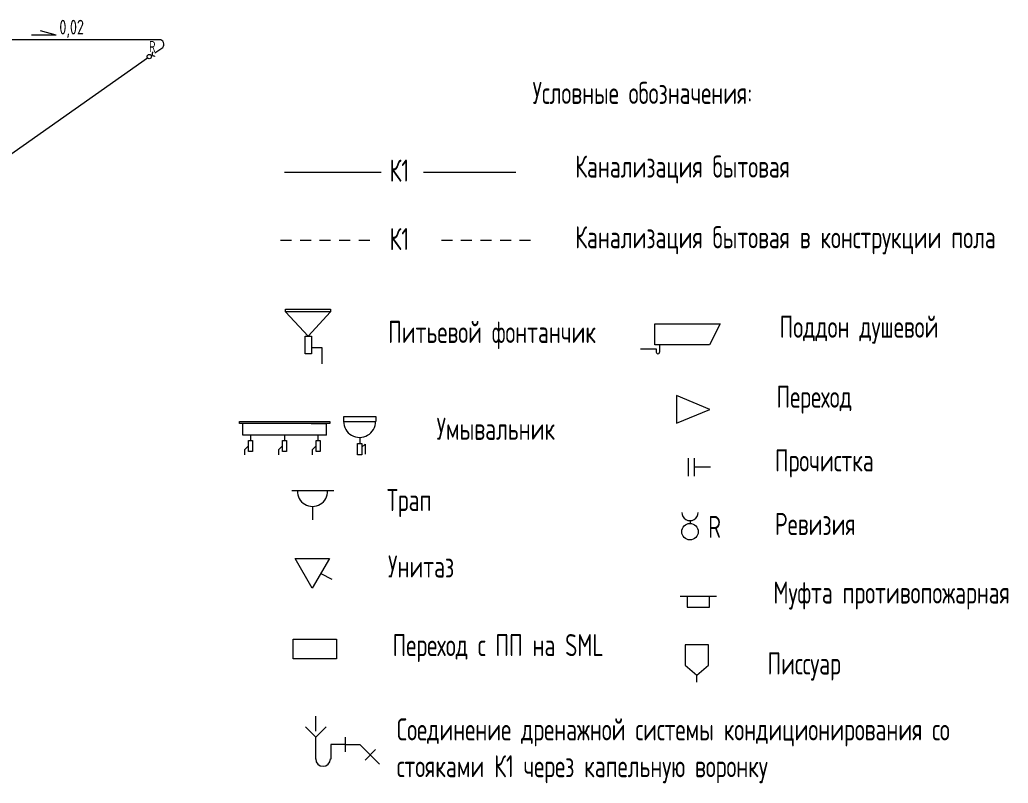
# Model space of a CAD drawing. Header units: millimetres. Extents: x -8689834 to 9419935, y -370377 to 166066.
# Drawn here: x -22644 to -9202, y -315699 to -305319 of the extents above; entities that cross this region are included whole.
import ezdxf

# ---------------------------------------------------------------- set-up
doc = ezdxf.new("R2010")
doc.units = ezdxf.units.MM
doc.header["$MEASUREMENT"] = 0
doc.layers.get('0').update_dxf_attribs({"color": 250, "lineweight": 9})
for name, color, linetype, lineweight in [('_ВК-Text К1', 7, 'Continuous', 30), ('_Санпр', 7, 'Continuous', 30), ('_Сантехника', 7, 'Continuous', 30), ('ВК_канализация', 32, 'Continuous', 30)]:
    doc.layers.add(name, color=color, linetype=linetype, lineweight=lineweight)
for name, color, linetype in [('PDF __Арматура', 7, 'Continuous'), ('PDF __ВК-переход с ПП на  SML', 3, 'Continuous'), ('PDF __ВК-противопожарные муфты', 1, 'Continuous'), ('PDF __К14', 3, 'Continuous'), ('PDF __Санпр', 7, 'Continuous'), ('PDF __Сантехника', 7, 'Continuous'), ('PDF _TEKSTBK', 7, 'Continuous')]:
    doc.layers.add(name, color=color, linetype=linetype)
doc.layers.add('PDF __ВК-К1', color=7, linetype='Continuous', true_color=0xb80000)
doc.styles.add('ISOCPEUR', font='isocpeur.ttf', dxfattribs={"width": 0.7})

msp = doc.modelspace()

# ---------------------------------------------------------------- linework, layer by layer
at = {"color": 244, "ltscale": 100, "true_color": 0x991b1e}
msp.add_lwpolyline([(-20905, -305839.1), (-23940.7, -307976.1)], dxfattribs=at)
msp.add_arc((-20744.3, -305651.2), 61.8, 315.03494, 91.91688, dxfattribs=at)
at = {"layer": '_ВК-Text К1', "color": 7, "lineweight": 13, "ltscale": 100}
for q in [(-22485.9, -305527.9), (-22361.6, -305470)]:
    msp.add_line((-22148.4, -305527.4), q, dxfattribs=at)
at = {"layer": '_Санпр', "lineweight": 13}
for p, q in [((-19028.6, -309289.9, 0), (-18723.8, -309620.5, 0)), ((-18723.8, -309620.5, 0), (-18419, -309289.9, 0)), ((-18677.5, -309773.1, 0), (-18535.8, -309773.1, 0)), ((-18535.8, -309773.1, 0), (-18535.8, -309998.5, 0))]:
    msp.add_line(p, q, dxfattribs=at)
at = {"layer": '_Санпр', "lineweight": 13, "elevation": 0}
for points in [[(-19028.6, -309252.4), (-18419, -309252.4), (-18419, -309289.9), (-19028.6, -309289.9)], [(-18763.4, -309620.5), (-18677.5, -309620.5), (-18677.5, -309862), (-18763.4, -309862)]]:
    msp.add_lwpolyline(points, close=True, dxfattribs=at)
at = {"layer": '_Сантехника', "lineweight": 13}
for points in [[(-19657.8, -310780.8), (-18428.8, -310780.8), (-18428.8, -310808.8), (-19657.8, -310808.8), (-19657.8, -310780.8)], [(-19612.2, -310968.6), (-19612.2, -310808.8)], [(-18682.9, -310808.8), (-18474.4, -310808.8)], [(-18474.4, -310968.6), (-18474.4, -310808.8)], [(-18474.4, -310968.6), (-19612.2, -310968.6)], [(-19534.9, -311037), (-19480, -311037), (-19480, -311189.5), (-19534.9, -311189.5), (-19534.9, -311037)], [(-19508.5, -310968.6), (-19508.5, -311037)], [(-19070.3, -311037), (-19015.3, -311037), (-19015.3, -311189.5), (-19070.3, -311189.5), (-19070.3, -311037)], [(-19043.8, -310968.6), (-19043.8, -311037)], [(-18615, -311037), (-18560, -311037), (-18560, -311189.5), (-18615, -311189.5), (-18615, -311037)], [(-18588.5, -310968.6), (-18588.5, -311037)], [(-19583.7, -311161.5), (-19534.9, -311113.8)], [(-19583.7, -311236.2), (-19583.7, -311161.5)], [(-19119, -311161.5), (-19070.3, -311113.8)], [(-19119, -311236.2), (-19119, -311161.5)], [(-18663.7, -311161.5), (-18615, -311113.8)], [(-18663.7, -311236.2), (-18663.7, -311161.5)]]:
    msp.add_lwpolyline(points, dxfattribs=at)
at = {"layer": '_Сантехника', "lineweight": 13, "flags": 128}
for points in [[(-13435.2, -314229.7), (-13277.9, -314092.5), (-13277.9, -313818.2), (-13594, -313818.2), (-13594, -314092.5), (-13435.2, -314229.7)], [(-13435.2, -314323.5), (-13435.2, -314229.7)]]:
    msp.add_lwpolyline(points, dxfattribs=at)
at = {"layer": 'PDF __Арматура', "lineweight": 13}
msp.add_lwpolyline([(-13714.3, -310427), (-13714.3, -310803.7), (-13261.3, -310617.5)], close=True, dxfattribs=at)
at = {"layer": 'PDF __ВК-К1', "lineweight": 13}
for points in [[(-13549.2, -311523.3), (-13549.2, -311277.8)], [(-13468.8, -311523.3), (-13468.8, -311277.8)], [(-13252.9, -311400.6), (-13468.8, -311400.6)], [(-13528, -312128.7), (-13528, -312166.8)], [(-18216.9, -315071), (-18216.9, -315270)], [(-18216.9, -315172.6), (-18415.9, -315172.6)], [(-18216.9, -315172.6), (-18018, -315172.6), (-17751.3, -315439.3)], [(-17806.3, -315240.3), (-17946, -315384.2)]]:
    msp.add_lwpolyline(points, dxfattribs=at)
msp.add_circle((-13530.1, -312278.9), 112.2, dxfattribs=at)
msp.add_arc((-13530.1, -312016.5), 112.2, 179.99999, 0.00001, dxfattribs=at)
at = {"layer": 'PDF __ВК-переход с ПП на  SML', "lineweight": 13}
msp.add_lwpolyline([(-18928.1, -313741.8), (-18335.5, -313741.8), (-18335.5, -314008.5), (-18928.1, -314008.5)], close=True, dxfattribs=at)
at = {"layer": 'PDF __ВК-противопожарные муфты', "lineweight": 13}
for points in [[(-13663.5, -313157.3), (-13413.7, -313157.3), (-13168.2, -313157.3)], [(-13566.1, -313157.3), (-13566.1, -313305.5), (-13265.6, -313305.5), (-13265.6, -313157.3)]]:
    msp.add_lwpolyline(points, dxfattribs=at)
at = {"layer": 'PDF __К14', "lineweight": 13}
msp.add_lwpolyline([(-18619.1, -314990.6), (-18619.1, -314787.4)], dxfattribs=at)
at = {"layer": 'PDF __Санпр', "lineweight": 13}
for points in [[(-18236.5, -310781), (-18236.5, -310713.3), (-17800.5, -310713.3), (-17800.5, -310781)], [(-18236.5, -310781), (-17800.5, -310781)], [(-18020.6, -311001.1), (-18020.6, -311081.5)], [(-17991, -311128.1), (-17948.7, -311090), (-17948.7, -311225.5)]]:
    msp.add_lwpolyline(points, dxfattribs=at)
msp.add_lwpolyline([(-18050.3, -311081.5), (-17991, -311081.5), (-17991, -311233.9), (-18050.3, -311233.9)], close=True, dxfattribs=at)
msp.add_arc((-18022.8, -310778.9), 218, 179.99999, 0.00001, dxfattribs=at)
at = {"layer": 'PDF __Сантехника', "lineweight": 13}
for points in [[(-14006.3, -309453.4), (-13121.6, -309453.4), (-13265.6, -309737), (-14006.3, -309737)], [(-18669.5, -313045.1), (-18898.1, -312642.9), (-18432.5, -312642.9)]]:
    msp.add_lwpolyline(points, close=True, dxfattribs=at)
for points in [[(-13985.2, -309838.6), (-13985.2, -309796.3), (-14201.1, -309796.3)], [(-13942.9, -309737), (-13942.9, -309838.6)], [(-18944.7, -311720.1), (-18373.2, -311720.1)], [(-18661.1, -311936), (-18661.1, -312118)], [(-18551, -312846.1), (-18398.6, -312922.3)]]:
    msp.add_lwpolyline(points, dxfattribs=at)
for centre, radius, start, end in [((-13966.1, -309836.5), 23.3, 179.99995, 0.00005), ((-18663.2, -311730.7), 205.3, 177.4347, 2.5653)]:
    msp.add_arc(centre, radius, start, end, dxfattribs=at)
at = {"layer": 'PDF _TEKSTBK', "lineweight": 13}
for points in [[(-18619.1, -315071), (-18758.8, -314931.3)], [(-18619.1, -315371.5), (-18619.1, -315071), (-18475.2, -314931.3)], [(-18415.9, -315172.6), (-18415.9, -315371.5)]]:
    msp.add_lwpolyline(points, dxfattribs=at)
msp.add_arc((-18519.6, -315369.4), 99.5, 180.00001, 359.99999, dxfattribs=at)
at = {"layer": 'ВК_канализация', "color": 244, "lineweight": 13, "ltscale": 500, "true_color": 0x991b1e}
for points in [[(-20746.4, -305589.4), (-25817.4, -305589.4)], [(-20856.3, -305804.7), (-20841.6, -305796.6)], [(-20807.3, -305770), (-20700.6, -305694.9)], [(-19097.9, -308314.9), (-18948.1, -308314.9)], [(-18832.2, -308314.9), (-18682.5, -308314.9)], [(-18566.6, -308314.9), (-18416.8, -308314.9)], [(-18300.9, -308314.9), (-18151.1, -308314.9)], [(-18035.2, -308314.9), (-17885.5, -308314.9)], [(-16909.8, -308314.9), (-16760, -308314.9)], [(-16644.1, -308314.9), (-16494.3, -308314.9)], [(-16378.4, -308314.9), (-16228.7, -308314.9)], [(-16112.7, -308314.9), (-15963, -308314.9)], [(-15847.1, -308314.9), (-15697.3, -308314.9)]]:
    msp.add_lwpolyline(points, dxfattribs=at)
msp.add_lwpolyline([(-20688, -305686.1), (-20688, -305686.1)], close=True, dxfattribs=at)
at = {"layer": 'ВК_канализация', "color": 244, "lineweight": 13, "true_color": 0x991b1e}
for points in [[(-19043.5, -307391.9), (-17731.2, -307391.9)], [(-17155.5, -307391.9), (-15898.3, -307391.9)]]:
    msp.add_lwpolyline(points, dxfattribs=at)
at = {"layer": 'ВК_канализация', "color": 244, "lineweight": 13, "ltscale": 500, "true_color": 0x991b1e}
msp.add_circle((-20882.6, -305819.1), 30, dxfattribs=at)
msp.add_arc((-20815.3, -305782.1), 30, 118.83248, 298.83248, dxfattribs=at)

# ---------------------------------------------------------------- texts
at = {"layer": 'ВК_канализация', "color": 18, "ltscale": 100, "true_color": 0x000000, "insert": (-22105.9, -305442.1), "char_height": 200, "width": 5891.51, "attachment_point": 4, "style": 'ISOCPEUR'}
msp.add_mtext('0,02', dxfattribs=at)
at = {"layer": 'ВК_канализация', "color": 7, "ltscale": 100, "insert": (-20885, -305681.7), "char_height": 150, "width": 7500, "attachment_point": 4, "rotation": 0.04194, "style": 'ISOCPEUR'}
msp.add_mtext('\\pxi-1,l1,t1,5;R', dxfattribs=at)
at = {"layer": 'ВК_канализация', "color": 18, "lineweight": 13, "ltscale": 100, "true_color": 0x000000, "char_height": 300, "attachment_point": 4, "style": 'ISOCPEUR'}
for s, insert, width in [('Условные обозначения:', (-15670.8, -306313.3), 5891.51), ('К1', (-17615.7, -307369.4), 3718.698), ('Канализация бытовая', (-15091.4, -307355.4), 5891.51), ('К1', (-17615.7, -308299.7), 3718.698), ('Канализация бытовая в конструкции пола', (-15091.4, -308316.9), 5891.51), ('Питьевой фонтанчик', (-17635.6, -309603.6), 8368.311), ('Поддон душевой', (-12311.6, -309533.5), 8368.311), ('Переход', (-12353.9, -310484.4), 8368.311), ('Умывальник', (-16975.9, -310880.4), 8368.311), ('Прочистка', (-12375, -311350.7), 8368.311), ('Трап', (-17651.2, -311889.2), 8368.311), ('R', (-13282, -312213.5), 8368.311), ('Ревизия', (-12375, -312174.8), 8368.311), ('Унитаз', (-17635.8, -312752.1), 8368.311), ('Муфта противопожарная', (-12396.2, -313146.8), 8368.311), ('Переход с ПП на SML', (-17574.5, -313861.6), 8368.311), ('Писсуар', (-12477.4, -314111.7), 8368.311), ('Соединение дренажной системы кондиционирования со стояками К1 через капельную воронку', (-17517, -315258.2), 8368.311)]:
    msp.add_mtext(s, dxfattribs=dict(at, insert=insert, width=width))

doc.saveas('drawing.dxf')
